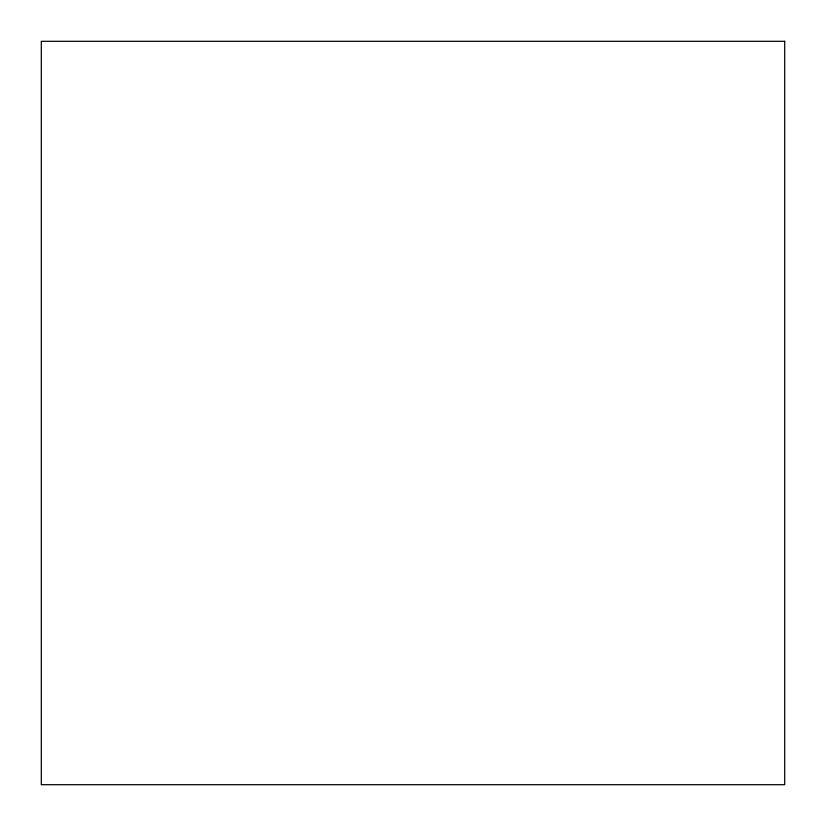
<?xml version="1.0" encoding="UTF-8"?>
<svg xmlns="http://www.w3.org/2000/svg" width="826" height="826" viewBox="0 0 826 826"><rect width="100%" height="100%" fill="white"/><g stroke="black" fill="none" stroke-linecap="round" stroke-linejoin="round"><path stroke-width="1.24" d="M784.7 41.3L41.3 41.3L41.3 784.7L784.7 784.7L784.7 41.3"/></g></svg>
